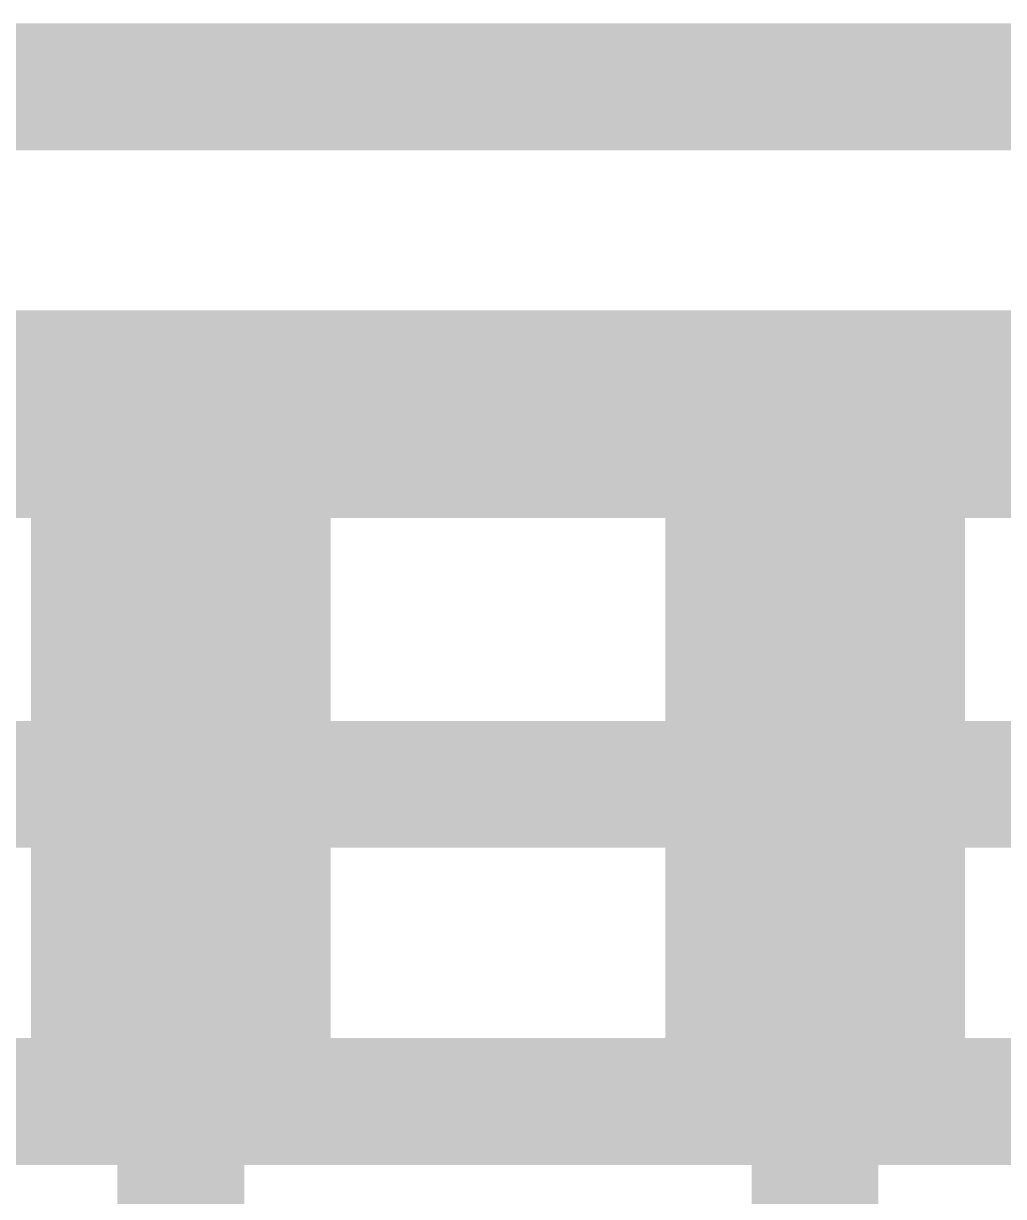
# Model space of a CAD drawing. Extents: x -8 to 102, y -79 to 54.
# Drawn here: x 45.532 to 47.494, y 8.572 to 10.922 of the extents above; entities that cross this region are included whole.
import ezdxf

# ---------------------------------------------------------------- set-up
doc = ezdxf.new("R2010")
doc.units = 0
for name, color, linetype in [('1', 12, 'CONTINUOUS'), ('16', 132, 'CONTINUOUS'), ('21', 41, 'CONTINUOUS'), ('51', 53, 'CONTINUOUS')]:
    doc.layers.add(name, color=color, linetype=linetype)

# ---------------------------------------------------------------- blocks, each defined once
blk = doc.blocks.new('RECT')
blk.add_solid([(-0.5, -0.5), (0.5, -0.5), (-0.5, 0.5), (0.5, 0.5)])

msp = doc.modelspace()

# ---------------------------------------------------------------- linework, layer by layer
at = {"layer": '1', "const_width": 0.254}
for points in [[(45.847, 9.392), (45.847, 8.382)], [(47.117, 9.392), (47.117, 7.874)]]:
    msp.add_lwpolyline(points, dxfattribs=at)
at = {"layer": '1', "const_width": 0.127}
for points in [[(45.9105, 9.392, 1), (45.7835, 9.392)], [(47.1805, 9.392, 1), (47.0535, 9.392)]]:
    msp.add_lwpolyline(points, format="xyb", dxfattribs=at)
at = {"layer": '16', "const_width": 0.254}
for points in [[(56.515, 10.795), (38.735, 10.795)], [(57.0484, 10.0584), (38.1307, 10.0584)], [(68.58, 9.398), (37.4673, 9.398)], [(72.918, 8.763), (36.9045, 8.763)]]:
    msp.add_lwpolyline(points, dxfattribs=at)
at = {"layer": '21', "const_width": 0.2032}
msp.add_lwpolyline([(45.4152, 10.2457), (50.1888, 10.2457)], dxfattribs=at)

# ---------------------------------------------------------------- block references
at = {"layer": '1', "xscale": 0.6, "yscale": 1.2}
for p in [(45.847, 9.392), (47.117, 9.392)]:
    msp.add_blockref('RECT', p, dxfattribs=at)
at = {"layer": '51', "xscale": 0.508, "yscale": 1.0287}
for p in [(45.847, 9.4044), (47.117, 9.4044)]:
    msp.add_blockref('RECT', p, dxfattribs=at)

doc.saveas('drawing.dxf')
